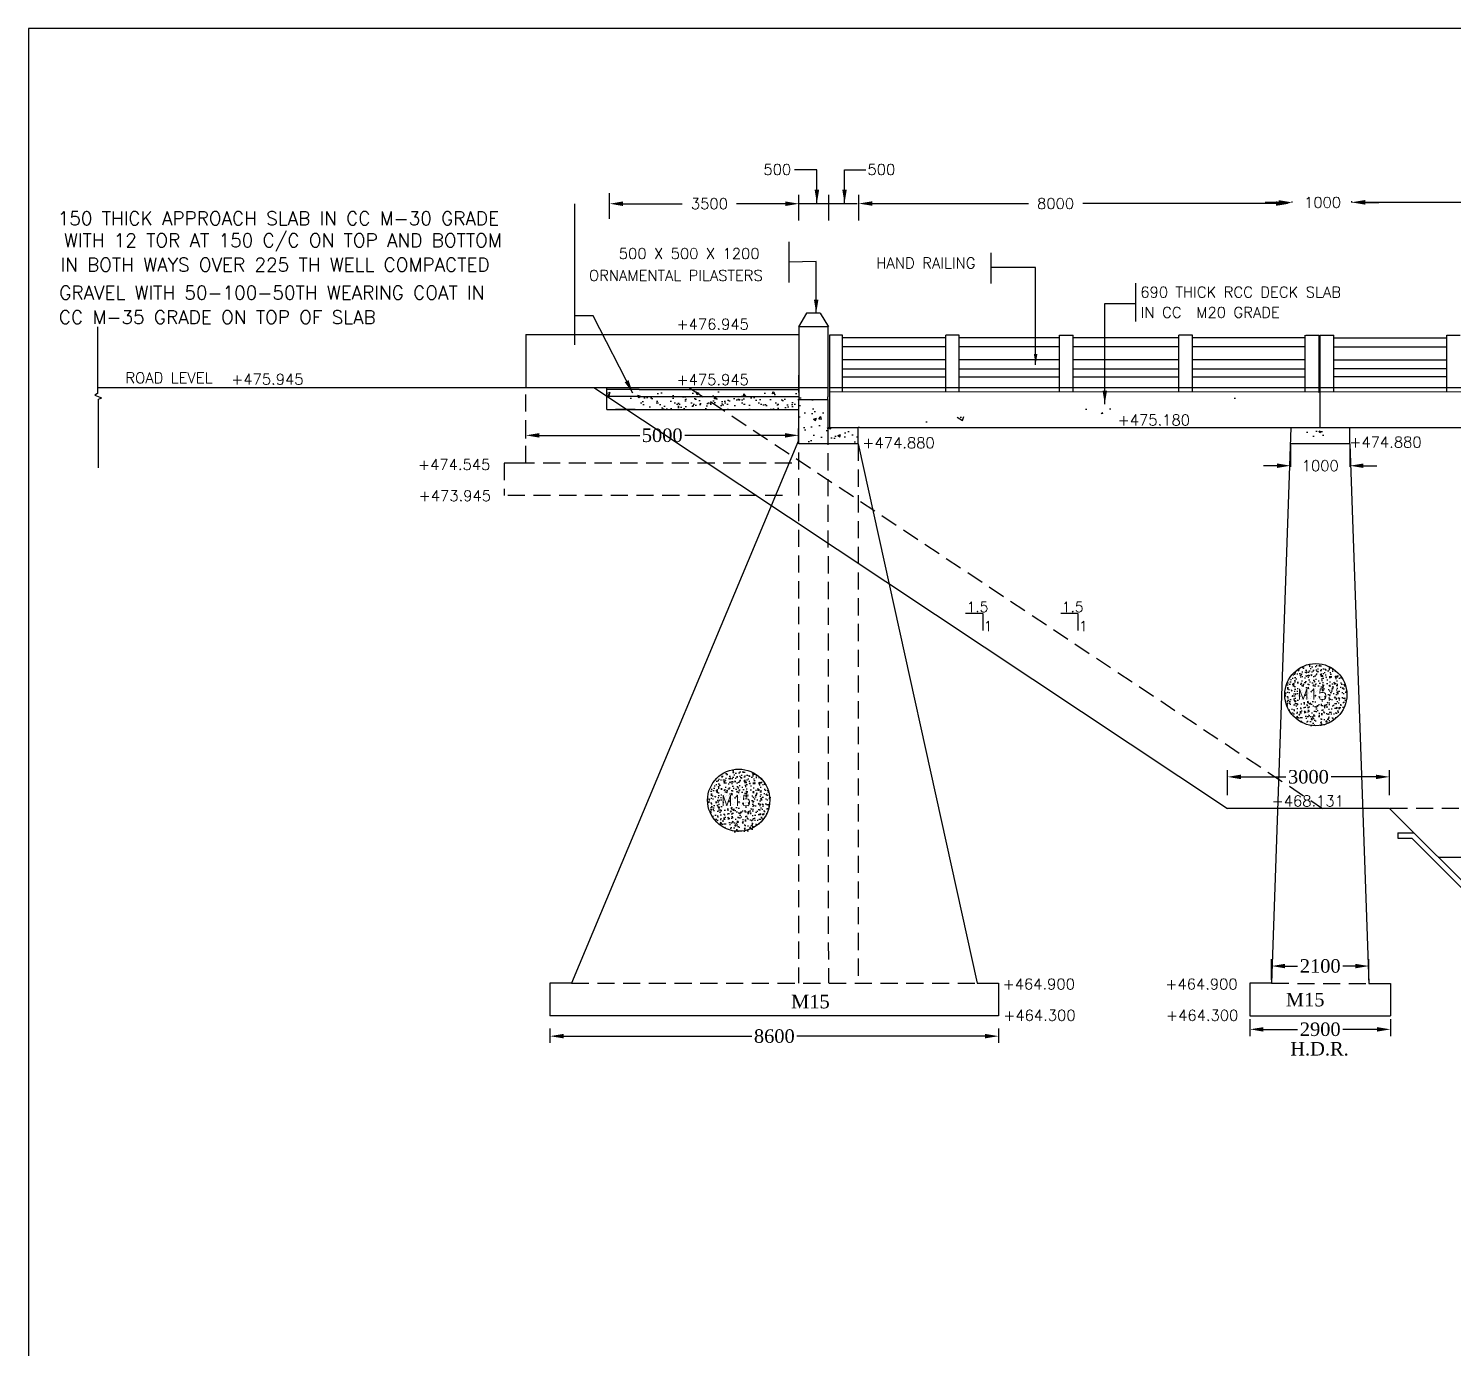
# Model space of a CAD drawing. Header units: millimetres. Extents: x -1426 to 1182, y 1277 to 1939.
# Drawn here: x -1425.5 to -1161.9, y 1627.5 to 1871.7 of the extents above; entities that cross this region are included whole.
import ezdxf

# ---------------------------------------------------------------- set-up
doc = ezdxf.new("R2010")
doc.units = ezdxf.units.MM
doc.linetypes.add('HIDDEN', pattern=[9.525, 6.35, -3.175])
doc.styles.add('ROMANS', font='romans')
doc.styles.get("Standard").update_dxf_attribs({"font": 'times.ttf'})
doc.styles.add('TIMES NEW ROMAN', font='times.ttf')
doc.dimstyles.new('ISO-25', dxfattribs={"dimtxt": 2.5, "dimasz": 2.5, "dimexe": 1.25, "dimexo": 0.625, "dimtad": 0, "dimtih": 1, "dimtoh": 1, "dimlfac": 100, "dimtxsty": 'TIMES NEW ROMAN', "dimcen": 2.5, "dimadec": 0, "dimazin": 0, "dimtfac": 1, "dimtmove": 0, "dimatfit": 3, "dimfxl": 1, "dimarcsym": 0})
doc.dimstyles.get("Standard").update_dxf_attribs({"dimtxt": 2, "dimasz": 2.5, "dimexe": 0.18, "dimexo": 0.18, "dimgap": 1.5, "dimtad": 0, "dimtih": 1, "dimtoh": 1, "dimdec": 0, "dimlfac": 100, "dimzin": 0, "dimdsep": 46, "dimtxsty": 'ROMANS', "dimcen": 0.09, "dimadec": 0, "dimazin": 0, "dimtfac": 1, "dimtdec": 0, "dimtofl": 0, "dimtmove": 1, "dimatfit": 1, "dimfxl": 1, "dimtolj": 1, "dimtzin": 0, "dimarcsym": 0})
doc.dimstyles.new('STANDARD$0', dxfattribs={"dimscale": 88.888889, "dimtxt": 0.02, "dimasz": 0.02, "dimexe": 0.1, "dimexo": 0.1, "dimgap": 0.09, "dimtad": 2, "dimtih": 1, "dimtoh": 1, "dimdec": 0, "dimzin": 1, "dimdsep": 46, "dimtxsty": 'Standard', "dimcen": 0.09, "dimadec": 0, "dimazin": 0, "dimtfac": 1, "dimtdec": 4, "dimtofl": 0, "dimtmove": 0, "dimatfit": 3, "dimfxl": 1, "dimtolj": 1, "dimtzin": 1, "dimarcsym": 0})

# ---------------------------------------------------------------- blocks, each defined once
blk = doc.blocks.new('*D78')
at = {"color": 0, "lineweight": -2, "transparency": 16777216}
for p, q in [((-1329.06, 1686.71), (-1329.06, 1684.06)), ((-1326.56, 1685.31), (-1291.7, 1685.31)), ((-1248.56, 1685.31), (-1283.42, 1685.31)), ((-1246.06, 1686.71), (-1246.06, 1684.06))]:
    blk.add_line(p, q, dxfattribs=at)
at = {"color": 0, "transparency": 16777216}
for points in [[(-1326.56, 1685.73), (-1326.56, 1684.9), (-1329.06, 1685.31)], [(-1248.56, 1685.73), (-1248.56, 1684.9), (-1246.06, 1685.31)]]:
    blk.add_solid(points, dxfattribs=at)
at = {"layer": 'Defpoints', "color": 0, "transparency": 16777216}
for p in [(-1329.06, 1687.33), (-1246.06, 1687.33), (-1246.06, 1685.31)]:
    blk.add_point(p, dxfattribs=at)
at = {"color": 0, "transparency": 16777216, "insert": (-1287.56, 1685.31), "char_height": 2.5, "attachment_point": 5, "style": 'TIMES NEW ROMAN'}
blk.add_mtext('8600', dxfattribs=at)
blk = doc.blocks.new('*D79')
at = {"color": 0, "lineweight": -2, "transparency": 16777216}
for p, q in [((-1271.94, 1839.49), (-1271.94, 1839.52)), ((-1269.44, 1839.34), (-1240.55, 1839.34)), ((-1194.73, 1839.34), (-1230.5, 1839.34)), ((-1192.23, 1839.49), (-1192.23, 1839.52))]:
    blk.add_line(p, q, dxfattribs=at)
at = {"color": 0, "transparency": 16777216}
for points in [[(-1269.44, 1839.76), (-1269.44, 1838.93), (-1271.94, 1839.34)], [(-1194.73, 1839.76), (-1194.73, 1838.93), (-1192.23, 1839.34)]]:
    blk.add_solid(points, dxfattribs=at)
at = {"layer": 'Defpoints', "color": 0, "transparency": 16777216}
for p in [(-1271.94, 1839.34), (-1271.94, 1839.31), (-1192.23, 1839.31)]:
    blk.add_point(p, dxfattribs=at)
at = {"color": 0, "transparency": 16777216, "insert": (-1235.53, 1839.34), "char_height": 2, "attachment_point": 5, "style": 'ROMANS'}
blk.add_mtext('\\A1;8000', dxfattribs=at)
blk = doc.blocks.new('*D80')
at = {"color": 0, "lineweight": -2, "transparency": 16777216}
for p, q in [((-1318.04, 1839.07), (-1318.04, 1839.49)), ((-1315.54, 1839.31), (-1304.59, 1839.31)), ((-1285.51, 1839.31), (-1294.54, 1839.31)), ((-1283.01, 1838.76), (-1283.01, 1839.49))]:
    blk.add_line(p, q, dxfattribs=at)
at = {"color": 0, "transparency": 16777216}
for points in [[(-1315.54, 1839.73), (-1315.54, 1838.89), (-1318.04, 1839.31)], [(-1285.51, 1839.73), (-1285.51, 1838.89), (-1283.01, 1839.31)]]:
    blk.add_solid(points, dxfattribs=at)
at = {"layer": 'Defpoints', "color": 0, "transparency": 16777216}
for p in [(-1318.04, 1839.31), (-1318.04, 1838.89), (-1283.01, 1838.58)]:
    blk.add_point(p, dxfattribs=at)
at = {"color": 0, "transparency": 16777216, "insert": (-1299.56, 1839.31), "char_height": 2, "attachment_point": 5, "style": 'ROMANS'}
blk.add_mtext('\\A1;3500', dxfattribs=at)
blk = doc.blocks.new('*D90')
at = {"color": 0, "lineweight": -2, "transparency": 16777216}
for p, q in [((-1194.28, 1839.55), (-1196.78, 1839.55)), ((-1191.78, 1839.52), (-1191.78, 1839.73)), ((-1180.71, 1839.52), (-1180.71, 1839.73)), ((-1178.21, 1839.55), (-1175.71, 1839.55))]:
    blk.add_line(p, q, dxfattribs=at)
at = {"color": 0, "transparency": 16777216}
for points in [[(-1194.28, 1839.97), (-1194.28, 1839.13), (-1191.78, 1839.55)], [(-1178.21, 1839.97), (-1178.21, 1839.13), (-1180.71, 1839.55)]]:
    blk.add_solid(points, dxfattribs=at)
at = {"layer": 'Defpoints', "color": 0, "transparency": 16777216}
for p in [(-1191.78, 1839.34), (-1180.71, 1839.55), (-1180.71, 1839.34)]:
    blk.add_point(p, dxfattribs=at)
at = {"color": 0, "transparency": 16777216, "insert": (-1186.14, 1839.55), "char_height": 2, "attachment_point": 5, "style": 'ROMANS'}
blk.add_mtext('\\A1;1000', dxfattribs=at)
blk = doc.blocks.new('*D91')
at = {"color": 0, "lineweight": -2, "transparency": 16777216}
for p, q in [((-1180.73, 1839.7), (-1180.73, 1839.76)), ((-1178.23, 1839.58), (-1147, 1839.58)), ((-1103.64, 1839.58), (-1136.95, 1839.58)), ((-1101.14, 1839.45), (-1101.14, 1839.4))]:
    blk.add_line(p, q, dxfattribs=at)
at = {"color": 0, "transparency": 16777216}
for points in [[(-1178.23, 1840), (-1178.23, 1839.17), (-1180.73, 1839.58)], [(-1103.64, 1840), (-1103.64, 1839.17), (-1101.14, 1839.58)]]:
    blk.add_solid(points, dxfattribs=at)
at = {"layer": 'Defpoints', "color": 0, "transparency": 16777216}
for p in [(-1180.73, 1839.58), (-1180.73, 1839.52), (-1101.14, 1839.63)]:
    blk.add_point(p, dxfattribs=at)
at = {"color": 0, "transparency": 16777216, "insert": (-1141.98, 1839.58), "char_height": 2, "attachment_point": 5, "style": 'ROMANS'}
blk.add_mtext('\\A1;8000', dxfattribs=at)
blk = doc.blocks.new('*D92')
at = {"color": 0, "lineweight": -2, "transparency": 16777216}
for p, q in [((-1192.07, 1794.73), (-1192.07, 1790.66)), ((-1181.07, 1794.7), (-1181.07, 1790.66)), ((-1194.57, 1790.84), (-1197.07, 1790.84)), ((-1178.57, 1790.84), (-1176.07, 1790.84))]:
    blk.add_line(p, q, dxfattribs=at)
at = {"color": 0, "transparency": 16777216}
for points in [[(-1194.57, 1791.26), (-1194.57, 1790.43), (-1192.07, 1790.84)], [(-1178.57, 1791.26), (-1178.57, 1790.43), (-1181.07, 1790.84)]]:
    blk.add_solid(points, dxfattribs=at)
at = {"layer": 'Defpoints', "color": 0, "transparency": 16777216}
for p in [(-1192.07, 1794.91), (-1181.07, 1794.88), (-1181.07, 1790.84)]:
    blk.add_point(p, dxfattribs=at)
at = {"color": 0, "transparency": 16777216, "insert": (-1186.57, 1790.84), "char_height": 2, "attachment_point": 5, "style": 'ROMANS'}
blk.add_mtext('\\A1;1000', dxfattribs=at)
blk = doc.blocks.new('*D93')
at = {"color": 0, "lineweight": -2, "transparency": 16777216}
for p, q in [((-1333.53, 1795.85), (-1333.53, 1797.71)), ((-1331.03, 1796.46), (-1312.46, 1796.46)), ((-1285.56, 1796.46), (-1304.13, 1796.46)), ((-1283.06, 1795.52), (-1283.06, 1797.71))]:
    blk.add_line(p, q, dxfattribs=at)
at = {"color": 0, "transparency": 16777216}
for points in [[(-1331.03, 1796.87), (-1331.03, 1796.04), (-1333.53, 1796.46)], [(-1285.56, 1796.87), (-1285.56, 1796.04), (-1283.06, 1796.46)]]:
    blk.add_solid(points, dxfattribs=at)
at = {"layer": 'Defpoints', "color": 0, "transparency": 16777216}
for p in [(-1283.06, 1796.46), (-1333.53, 1795.23), (-1283.06, 1794.9)]:
    blk.add_point(p, dxfattribs=at)
at = {"color": 0, "transparency": 16777216, "insert": (-1308.3, 1796.46), "char_height": 2.5, "attachment_point": 5, "style": 'TIMES NEW ROMAN'}
blk.add_mtext('5000', dxfattribs=at)
blk = doc.blocks.new('*D118')
at = {"color": 0, "lineweight": -2, "transparency": 16777216}
for p, q in [((-1203.75, 1729.9), (-1203.75, 1734.53)), ((-1201.25, 1733.28), (-1192.92, 1733.28)), ((-1176.25, 1733.28), (-1184.57, 1733.28)), ((-1173.75, 1729.9), (-1173.75, 1734.53))]:
    blk.add_line(p, q, dxfattribs=at)
at = {"color": 0, "transparency": 16777216}
for points in [[(-1201.25, 1733.69), (-1201.25, 1732.86), (-1203.75, 1733.28)], [(-1176.25, 1733.69), (-1176.25, 1732.86), (-1173.75, 1733.28)]]:
    blk.add_solid(points, dxfattribs=at)
at = {"layer": 'Defpoints', "color": 0, "transparency": 16777216}
for p in [(-1173.75, 1733.28), (-1203.75, 1729.28), (-1173.75, 1729.28)]:
    blk.add_point(p, dxfattribs=at)
at = {"color": 0, "transparency": 16777216, "insert": (-1188.75, 1733.28), "char_height": 2.5, "attachment_point": 5, "style": 'TIMES NEW ROMAN'}
blk.add_mtext('3000', dxfattribs=at)
blk = doc.blocks.new('*D121')
at = {"color": 0, "lineweight": -2, "transparency": 16777216}
for p, q in [((-1195.57, 1695.72), (-1195.57, 1699.53)), ((-1193.07, 1698.28), (-1190.78, 1698.28)), ((-1180.07, 1698.28), (-1182.36, 1698.28)), ((-1177.57, 1695.69), (-1177.57, 1699.53))]:
    blk.add_line(p, q, dxfattribs=at)
at = {"color": 0, "transparency": 16777216}
for points in [[(-1193.07, 1698.69), (-1193.07, 1697.86), (-1195.57, 1698.28)], [(-1180.07, 1698.69), (-1180.07, 1697.86), (-1177.57, 1698.28)]]:
    blk.add_solid(points, dxfattribs=at)
at = {"layer": 'Defpoints', "color": 0, "transparency": 16777216}
for p in [(-1177.57, 1698.28), (-1195.57, 1695.1), (-1177.57, 1695.06)]:
    blk.add_point(p, dxfattribs=at)
at = {"color": 0, "transparency": 16777216, "insert": (-1186.57, 1698.28), "char_height": 2.5, "attachment_point": 5, "style": 'TIMES NEW ROMAN'}
blk.add_mtext('2100', dxfattribs=at)
blk = doc.blocks.new('*D122')
at = {"color": 0, "lineweight": -2, "transparency": 16777216}
for p, q in [((-1199.57, 1688.47), (-1199.57, 1685.32)), ((-1173.57, 1688.47), (-1173.57, 1685.32)), ((-1197.07, 1686.57), (-1190.78, 1686.57)), ((-1176.07, 1686.57), (-1182.36, 1686.57))]:
    blk.add_line(p, q, dxfattribs=at)
at = {"color": 0, "transparency": 16777216}
for points in [[(-1197.07, 1686.98), (-1197.07, 1686.15), (-1199.57, 1686.57)], [(-1176.07, 1686.98), (-1176.07, 1686.15), (-1173.57, 1686.57)]]:
    blk.add_solid(points, dxfattribs=at)
at = {"layer": 'Defpoints', "color": 0, "transparency": 16777216}
for p in [(-1199.57, 1689.1), (-1173.57, 1689.1), (-1173.57, 1686.57)]:
    blk.add_point(p, dxfattribs=at)
at = {"color": 0, "transparency": 16777216, "insert": (-1186.57, 1686.57), "char_height": 2.5, "attachment_point": 5, "style": 'TIMES NEW ROMAN'}
blk.add_mtext('2900', dxfattribs=at)

msp = doc.modelspace()

# ---------------------------------------------------------------- hatches: boundary and pattern name
h = msp.add_hatch()
h.set_pattern_fill('AR-CONC', color=256, style=0)
h.set_pattern_definition([(50, (-1457.9163, 997.7805), (7.1726, -0.62752), [0.75, -8.25]), (355, (-1457.916, 997.7805), (-1.387513, 7.52192), [0.6, -6.6]), (100.4514, (-1457.3186, 997.728), (5.785094, 6.894395), [0.6374, -7.01142]), (46.1842, (-1457.916, 999.7805), (10.67241, -1.65519), [1.125, -12.375]), (96.6356, (-1457.027, 999.643), (9.34663, 9.74118), [0.9561, -10.51713]), (351.1842, (-1457.916, 999.78), (9.34662, 9.74119), [0.9, -9.9]), (21, (-1456.9163, 999.2805), (5.96907, -4.02619), [0.75, -8.25]), (326, (-1456.916, 999.2805), (2.43315, 7.2515), [0.6, -6.6]), (71.4514, (-1456.419, 998.945), (8.402226, 3.225305), [0.6374, -7.01142]), (37.5, (-1457.9163, 997.7805), (0.1215986, 3.3289385), [0, -6.52, 0, -6.7, 0, -6.625]), (7.5, (-1457.9163, 997.7805), (2.630695, 3.944117), [0, -3.82, 0, -6.37, 0, -2.525]), (327.5, (-1460.1463, 997.7805), (5.338224, -0.225549), [0, -2.5, 0, -7.8, 0, -10.35]), (317.5, (-1461.1463, 997.7805), (5.831862, 1.00105), [0, -3.25, 0, -5.18, 0, -7.35])])
h.paths.add_polyline_path([(-1313.94805, 1804.51727), (-1318.38414, 1804.51727), (-1318.38414, 1803.21137), (-1313.94805, 1803.21137)])
h = msp.add_hatch()
h.set_pattern_fill('AR-CONC', color=256, scale=0.75, style=0)
h.set_pattern_definition([(130, (-835.8687, 1383.003), (-5.37945, -0.47064), [0.5625, -6.1875]), (185, (-835.869, 1383.003), (1.040635, 5.64144), [0.45, -4.95]), (79.5486, (-836.317, 1382.9636), (-4.33882, 5.170797), [0.47805, -5.258566]), (133.8158, (-835.869, 1384.503), (-8.00431, -1.24139), [0.84375, -9.28125]), (83.3644, (-836.536, 1384.399), (-7.00997, 7.30588), [0.71708, -7.88785]), (188.8158, (-835.869, 1384.503), (-7.00996, 7.30589), [0.675, -7.425]), (159, (-836.6187, 1384.128), (-4.476803, -3.019642), [0.5625, -6.1875]), (214, (-836.619, 1384.128), (-1.824865, 5.438625), [0.45, -4.95]), (108.5486, (-836.992, 1383.876), (-6.30167, 2.41898), [0.47805, -5.258566]), (142.5, (-835.8687, 1383.0028), (-0.091199, 2.496704), [0, -4.89, 0, -5.025, 0, -4.96875]), (172.5, (-835.8687, 1383.0028), (-1.973022, 2.958088), [0, -2.865, 0, -4.7775, 0, -1.89375]), (212.5, (-834.1962, 1383.0028), (-4.003668, -0.1691615), [0, -1.875, 0, -5.85, 0, -7.7625]), (222.5, (-833.4462, 1383.0028), (-4.373896, 0.750787), [0, -2.4375, 0, -3.885, 0, -5.5125])])
h.paths.add_polyline_path([(-1294.06339, 1803.03158), (-1296.31339, 1804.53158), (-1282.06339, 1804.53158), (-1282.06339, 1803.03158)])
h.paths.add_polyline_path([(-1296.31339, 1804.53158), (-1294.06339, 1803.03158), (-1317.06339, 1803.03158), (-1317.06339, 1804.53158)])
h = msp.add_hatch()
h.set_pattern_fill('AR-SAND', color=256, style=0)
h.set_pattern_definition([(37.5, (-1641.5627, 1040.1612), (-0.0629934, 1.9268238), [0, -1.52, 0, -1.7, 0, -1.625]), (7.5, (-1641.5627, 1040.1612), (1.769777, 2.822146), [0, -0.82, 0, -1.37, 0, -0.525]), (327.5, (-1642.7927, 1040.1612), (3.114142, 0.005659), [0, -0.5, 0, -1.8, 0, -2.35]), (317.5, (-1642.7927, 1040.1612), (3.006127, 0.8776756), [0, -0.25, 0, -1.18, 0, -1.35])])
h.paths.add_polyline_path([(-1282.78507, 1801.23481), (-1282.77016, 1803.48481), (-1312.25939, 1803.48481), (-1312.25939, 1802.65212), (-1312.25939, 1801.23481)])
h = msp.add_hatch()
h.set_pattern_fill('AR-CONC', color=256, scale=0.1, style=0)
h.set_pattern_definition([(50, (0, 0), (18.21847, -1.59391), [1.905, -20.955]), (355, (0, 0), (-3.52428, 19.10566), [1.524, -16.764]), (100.451, (1.518, -0.133), (14.69425, 17.51167), [1.619, -17.809]), (46.1842, (0, 5.08), (27.1079, -4.20423), [2.8575, -31.4325]), (96.6356, (2.26, 4.73), (23.74042, 24.74256), [2.4285, -26.7135]), (351.184, (0, 5.08), (23.74046, 24.7425), [2.286, -25.146]), (21, (2.54, 3.81), (15.16149, -10.22655), [1.905, -20.955]), (326, (2.54, 3.81), (6.1802, 18.4188), [1.524, -16.764]), (71.4514, (3.803, 2.958), (21.34165, 8.19229), [1.619, -17.809]), (37.5, (0, 0), (0.30886, 8.455504), [0, -16.5608, 0, -17.018, 0, -16.8275]), (7.5, (0, 0), (6.681966, 10.018057), [0, -9.7028, 0, -16.1798, 0, -6.4135]), (327.5, (-5.664, 0), (13.55906, -0.572874), [0, -6.35, 0, -19.812, 0, -26.289]), (317.5, (-8.204, 0), (14.81292, 2.54265), [0, -8.255, 0, -13.1572, 0, -18.669])])
edge = h.paths.add_edge_path()
edge.add_line((-1141.22243, 1797.90797), (-1010.14677, 1797.90797))
edge.add_line((-1009.90452, 1797.90797), (-1004.60452, 1797.90797))
edge.add_line((-1004.60452, 1805.40883), (-1004.60452, 1797.90797))
edge.add_line((-1004.60452, 1805.24214), (-1095.56238, 1805.24214))
edge.add_line((-1095.56213, 1805.269), (-1141.22243, 1805.269))
edge.add_line((-1271.797, 1797.90797), (-1141.14476, 1797.90797))
edge.add_line((-1141.14476, 1805.28155), (-1186.68085, 1805.28155))
edge.add_line((-1277.36339, 1805.28158), (-1186.83454, 1805.28158))
edge.add_line((-1277.64828, 1797.90797), (-1272.06339, 1797.90797))
edge.add_line((-1271.797, 1797.90797), (-1272.06339, 1797.90797))
edge.add_line((-1277.36339, 1805.51457), (-1277.36339, 1797.90797))
h = msp.add_hatch()
h.set_pattern_fill('AR-CONC', color=256, scale=0.75, style=0)
h.set_pattern_definition([(50, (-1457.4312, 1043.577), (5.379451, -0.47064), [0.5625, -6.1875]), (355, (-1457.431, 1043.577), (-1.040635, 5.64144), [0.45, -4.95]), (100.4514, (-1456.983, 1043.538), (4.33882, 5.170797), [0.47805, -5.258566]), (46.1842, (-1457.431, 1045.077), (8.00431, -1.24139), [0.84375, -9.28125]), (96.6356, (-1456.764, 1044.9735), (7.00997, 7.305884), [0.71708, -7.88785]), (351.1842, (-1457.431, 1045.077), (7.009965, 7.30589), [0.675, -7.425]), (21, (-1456.6812, 1044.702), (4.476803, -3.019642), [0.5625, -6.1875]), (326, (-1456.681, 1044.702), (1.824865, 5.438625), [0.45, -4.95]), (71.4514, (-1456.308, 1044.4503), (6.30167, 2.41898), [0.47805, -5.258566]), (37.5, (-1457.4312, 1043.577), (0.091199, 2.496704), [0, -4.89, 0, -5.025, 0, -4.96875]), (7.5, (-1457.4312, 1043.577), (1.9730215, 2.958088), [0, -2.865, 0, -4.7775, 0, -1.89375]), (327.5, (-1459.1037, 1043.577), (4.0036683, -0.1691615), [0, -1.875, 0, -5.85, 0, -7.7625]), (317.5, (-1459.8537, 1043.577), (4.373896, 0.750787), [0, -2.4375, 0, -3.885, 0, -5.5125])])
edge = h.paths.add_edge_path()
edge.add_line((-1272.06339, 1794.89941), (-1277.64828, 1794.89941))
edge.add_line((-1272.06339, 1794.89941), (-1272.06339, 1797.90797))
edge.add_line((-1277.64828, 1797.90797), (-1272.06339, 1797.90797))
edge.add_line((-1277.64828, 1794.89941), (-1283.024, 1794.89941))
edge.add_line((-1283.024, 1794.90637), (-1283.024, 1803.11427))
edge.add_line((-1283.06784, 1803.11427), (-1277.64828, 1803.11427))
edge.add_line((-1277.64828, 1803.11427), (-1277.64828, 1797.90797))
h = msp.add_hatch()
h.set_pattern_fill('AR-CONC', color=256, scale=0.5, style=0)
h.set_pattern_definition([(130, (-988.5017, 1382.5982), (-3.5863, -0.31376), [0.375, -4.125]), (185, (-988.5017, 1382.598), (0.693757, 3.76096), [0.3, -3.3]), (79.5486, (-988.8005, 1382.572), (-2.892547, 3.447198), [0.3187, -3.50571]), (133.8158, (-988.5017, 1383.598), (-5.336205, -0.827595), [0.5625, -6.1875]), (83.3644, (-988.9464, 1383.529), (-4.673314, 4.87059), [0.47805, -5.258565]), (188.8158, (-988.5017, 1383.598), (-4.67331, 4.87059), [0.45, -4.95]), (159, (-989.0017, 1383.3482), (-2.984535, -2.013094), [0.375, -4.125]), (214, (-989.0017, 1383.348), (-1.216577, 3.62575), [0.3, -3.3]), (108.5486, (-989.2504, 1383.1804), (-4.201113, 1.612652), [0.3187, -3.50571]), (142.5, (-988.5017, 1382.5982), (-0.0607993, 1.6644693), [0, -3.26, 0, -3.35, 0, -3.3125]), (172.5, (-988.5017, 1382.5982), (-1.315348, 1.9720586), [0, -1.91, 0, -3.185, 0, -1.2625]), (212.5, (-987.3867, 1382.5982), (-2.669112, -0.1127744), [0, -1.25, 0, -3.9, 0, -5.175]), (222.5, (-986.8867, 1382.5982), (-2.915931, 0.500525), [0, -1.625, 0, -2.59, 0, -3.675])])
edge = h.paths.add_edge_path()
edge.add_ellipse((-1187.30671, 1796.82638), major_axis=(2.4728, 0), ratio=0.340411938, start_angle=0, end_angle=360, ccw=False)
h = msp.add_hatch()
h.set_pattern_fill('AR-CONC', color=256, scale=0.01, style=0)
h.set_pattern_definition([(50, (-1903.6949, -160.947), (1.8218467, -0.1593909), [0.1905, -2.0955]), (355, (-1903.6949, -160.947), (-0.3524283, 1.9105664), [0.1524, -1.6764]), (100.451, (-1903.543, -160.9602), (1.469425, 1.7511669), [0.1619, -1.7809]), (46.1842, (-1903.6949, -160.439), (2.7107904, -0.4204233), [0.28575, -3.14325]), (96.6356, (-1903.469, -160.474), (2.3740423, 2.4742556), [0.24285, -2.67135]), (351.184, (-1903.695, -160.439), (2.374046, 2.474251), [0.2286, -2.5146]), (21, (-1903.4409, -160.566), (1.5161488, -1.0226552), [0.1905, -2.0955]), (326, (-1903.4409, -160.566), (0.6180203, 1.8418797), [0.1524, -1.6764]), (71.4514, (-1903.3145, -160.6512), (2.1341649, 0.8192286), [0.1619, -1.7809]), (37.5, (-1903.6949, -160.94694), (0.03088603, 0.84555039), [0, -1.65608, 0, -1.7018, 0, -1.68275]), (7.5, (-1903.6949, -160.9469), (0.66819663, 1.00180575), [0, -0.97028, 0, -1.61798, 0, -0.64135]), (327.5, (-1904.2613, -160.94694), (1.35590595, -0.05728744), [0, -0.635, 0, -1.9812, 0, -2.6289]), (317.5, (-1904.5153, -160.9469), (1.4812918, 0.2542649), [0, -0.8255, 0, -1.31572, 0, -1.8669])])
h.paths.add_polyline_path([(-1181.63125, 1748.48583, 1), (-1193.13507, 1748.48583, 1)])
h.paths.add_polyline_path([(-1190.87998, 1747.06518), (-1184.45141, 1747.06518), (-1184.45141, 1750.06518), (-1190.87998, 1750.06518)], flags=24)
h = msp.add_hatch()
h.set_pattern_fill('AR-CONC', color=256, scale=0.01, style=0)
h.set_pattern_definition([(50, (-2010.3178, -180.6108), (1.8218467, -0.1593909), [0.1905, -2.0955]), (355, (-2010.3178, -180.6108), (-0.3524283, 1.9105664), [0.1524, -1.6764]), (100.451, (-2010.166, -180.6241), (1.469425, 1.7511669), [0.1619, -1.7809]), (46.1842, (-2010.3178, -180.1028), (2.7107904, -0.4204233), [0.28575, -3.14325]), (96.6356, (-2010.092, -180.1378), (2.3740423, 2.4742556), [0.24285, -2.67135]), (351.184, (-2010.3178, -180.1028), (2.374046, 2.474251), [0.2286, -2.5146]), (21, (-2010.0638, -180.2298), (1.5161488, -1.0226552), [0.1905, -2.0955]), (326, (-2010.0638, -180.2298), (0.6180203, 1.8418797), [0.1524, -1.6764]), (71.4514, (-2009.9375, -180.315), (2.1341649, 0.8192286), [0.1619, -1.7809]), (37.5, (-2010.3178, -180.6108), (0.03088603, 0.84555039), [0, -1.65608, 0, -1.7018, 0, -1.68275]), (7.5, (-2010.3178, -180.6108), (0.66819663, 1.00180575), [0, -0.97028, 0, -1.61798, 0, -0.64135]), (327.5, (-2010.88424, -180.6108), (1.35590595, -0.05728744), [0, -0.635, 0, -1.9812, 0, -2.6289]), (317.5, (-2011.1382, -180.6108), (1.4812918, 0.2542649), [0, -0.8255, 0, -1.31572, 0, -1.8669])])
h.paths.add_polyline_path([(-1288.25419, 1728.82196, 1), (-1299.75801, 1728.82196, 1)])
h.paths.add_polyline_path([(-1297.50292, 1727.4013), (-1291.07435, 1727.4013), (-1291.07435, 1730.4013), (-1297.50292, 1730.4013)], flags=24)

# ---------------------------------------------------------------- linework, layer by layer
for p, q in [((-289.73557, 1871.72662), (-1425.53329, 1871.72662)), ((-1425.53329, 1871.72662), (-1425.53329, 1276.72662)), ((-1318.03867, 1836.52423), (-1318.03867, 1841.25526)), ((-1283.00894, 1836.21494), (-1283.00894, 1840.94598)), ((-1277.47347, 1836.21494), (-1277.47347, 1840.9663)), ((-1271.94055, 1836.21494), (-1271.94055, 1840.9663)), ((-1324.54021, 1839.25985), (-1324.54021, 1813.23565)), ((-1283.00894, 1839.38045), (-1272.25005, 1839.38045)), ((-1284.87442, 1832.26096), (-1284.87442, 1824.73278)), ((-1247.49201, 1830.20303), (-1247.49201, 1824.53025)), ((-1220.71551, 1824.6395), (-1220.71551, 1817.51199)), ((-1281.58016, 1819.05914), (-1283.08016, 1816.53158)), ((-1279.06339, 1819.05914), (-1281.58016, 1819.05914)), ((-1279.06339, 1819.05914), (-1277.56339, 1816.53158)), ((-1412.78755, 1816.51577), (-1412.78755, 1804.19838)), ((-1277.56339, 1816.53158), (-1283.06941, 1816.53158)), ((-1283.03867, 1816.53158), (-1283.03867, 1803.11427)), ((-1277.64386, 1816.51646), (-1277.64386, 1804.23593)), ((-1333.53042, 1815.13834), (-1283.03867, 1815.13834)), ((-1333.53042, 1815.13834), (-1333.53042, 1805.32871)), ((-1274.96339, 1814.98158), (-1277.36339, 1814.98158)), ((-1277.36339, 1814.98158), (-1277.36339, 1805.88254)), ((-1274.96339, 1804.53158), (-1274.96339, 1814.98158)), ((-1255.83554, 1814.47079), (-1274.96339, 1814.47079)), ((-1253.33554, 1814.98158), (-1255.83554, 1814.98158)), ((-1255.83554, 1804.53158), (-1255.83554, 1814.98158)), ((-1253.33554, 1804.53158), (-1253.33554, 1814.98158)), ((-1234.79021, 1814.47079), (-1253.33554, 1814.47079)), ((-1234.79021, 1814.98158), (-1232.29021, 1814.98158)), ((-1234.79021, 1804.53158), (-1234.79021, 1814.98158)), ((-1232.29021, 1804.53158), (-1232.29021, 1814.98158)), ((-1212.72671, 1814.47079), (-1232.29021, 1814.47079)), ((-1210.22671, 1814.98158), (-1212.72671, 1814.98158)), ((-1212.72671, 1804.53158), (-1212.72671, 1814.98158)), ((-1210.22671, 1804.53158), (-1210.22671, 1814.98158)), ((-1189.33454, 1814.47079), (-1210.22671, 1814.47079)), ((-1189.33454, 1804.53158), (-1189.33454, 1814.98158)), ((-1189.24885, 1814.98207), (-1186.74885, 1814.98207)), ((-1186.76653, 1804.53204), (-1186.76653, 1814.98204)), ((-1186.56653, 1797.9083), (-1186.56653, 1814.97124)), ((-1186.56653, 1804.52124), (-1186.56653, 1814.97124)), ((-1186.55622, 1814.98155), (-1184.05622, 1814.98155)), ((-1184.05622, 1804.53155), (-1184.05622, 1814.98155)), ((-1184.05622, 1814.47076), (-1163.16405, 1814.47076)), ((-1163.16405, 1814.98155), (-1160.66405, 1814.98155)), ((-1163.16405, 1804.53155), (-1163.16405, 1814.98155)), ((-1255.83554, 1812.82079), (-1274.96339, 1812.82079)), ((-1234.79021, 1812.82079), (-1253.33554, 1812.82079)), ((-1212.72671, 1812.82079), (-1232.29021, 1812.82079)), ((-1189.33454, 1812.82079), (-1210.22671, 1812.82079)), ((-1184.05622, 1812.82076), (-1163.16405, 1812.82076)), ((-1255.83554, 1810.42079), (-1274.96339, 1810.42079)), ((-1274.96339, 1808.77079), (-1255.83554, 1808.77079)), ((-1234.79021, 1810.42079), (-1253.33554, 1810.42079)), ((-1253.33554, 1808.77079), (-1234.79021, 1808.77079)), ((-1212.72671, 1810.42079), (-1232.29021, 1810.42079)), ((-1232.29021, 1808.77079), (-1212.72671, 1808.77079)), ((-1189.33454, 1810.42079), (-1210.22671, 1810.42079)), ((-1210.22671, 1808.77079), (-1189.33454, 1808.77079)), ((-1184.05622, 1810.42076), (-1163.16405, 1810.42076)), ((-1163.16405, 1808.77076), (-1184.05622, 1808.77076)), ((-1277.36339, 1805.88254), (-1277.36339, 1805.51457)), ((-1274.96339, 1807.27079), (-1255.83554, 1807.27079)), ((-1253.33554, 1807.27079), (-1234.79021, 1807.27079)), ((-1232.29021, 1807.27079), (-1212.72671, 1807.27079)), ((-1210.22671, 1807.27079), (-1189.33454, 1807.27079)), ((-1163.16405, 1807.27076), (-1184.05622, 1807.27076)), ((-1412.78755, 1804.19838), (-1413.27174, 1803.90552)), ((-1413.27174, 1803.90552), (-1412.02934, 1803.41777)), ((-1412.78755, 1805.32871), (-1277.64386, 1805.32871)), ((-1412.02934, 1803.3321), (-1412.61487, 1803.08573)), ((-1412.61487, 1803.17141), (-1412.61487, 1790.42866)), ((-1320.95845, 1805.32871), (-1203.74845, 1727.44589)), ((-1318.53042, 1801.27068), (-1318.53042, 1805.32871)), ((-1312.56339, 1804.95423), (-1318.53042, 1804.95423)), ((-1312.56339, 1803.63807), (-1318.53042, 1803.63807)), ((-1312.56339, 1804.95423), (-1283.03867, 1804.95423)), ((-1312.56339, 1803.63807), (-1283.03867, 1803.63807)), ((-1277.64828, 1804.3416), (-1277.64828, 1803.61121)), ((-1277.64828, 1803.11427), (-1277.64828, 1803.61121)), ((-1277.36339, 1805.51457), (-1277.36339, 1797.90797)), ((-1186.96653, 1804.52124), (-1186.76653, 1804.52124)), ((-1186.88085, 1804.53155), (-1186.76653, 1804.52124)), ((-1186.65222, 1804.53155), (-1186.76653, 1804.52124)), ((-1186.56653, 1804.52124), (-1186.76653, 1804.52124)), ((-1318.53042, 1801.27068), (-1282.97181, 1801.27068)), ((-1313.27363, 1801.27068), (-1316.95704, 1801.27068)), ((-1283.06784, 1803.11427), (-1277.64828, 1803.11427)), ((-1283.024, 1794.90637), (-1283.024, 1803.11427)), ((-1277.64828, 1803.11427), (-1277.64828, 1797.90797)), ((-1277.64828, 1797.90797), (-1272.06339, 1797.90797)), ((-1271.797, 1797.90797), (-1272.06339, 1797.90797)), ((-1272.06339, 1794.89941), (-1272.06339, 1797.90797)), ((-1271.797, 1797.90797), (-1101.09829, 1797.90797)), ((-1192.00775, 1797.90797), (-1195.56653, 1695.09941)), ((-1283.06339, 1795.52441), (-1325.06339, 1695.09941)), ((-1181.06653, 1794.88321), (-1181.06653, 1797.8644)), ((-1277.64828, 1794.89941), (-1283.024, 1794.89941)), ((-1272.06339, 1794.89941), (-1277.64828, 1794.89941)), ((-1272.06339, 1794.89941), (-1250.06339, 1695.09941)), ((-1271.74842, 1793.34979), (-1271.74842, 1793.34979)), ((-1181.06653, 1794.91333), (-1192.06653, 1794.91333)), ((-1181.06653, 1794.91333), (-1177.56623, 1695.06008)), ((-1333.53042, 1791.32871), (-1337.53042, 1791.32871)), ((-1173.74845, 1727.44589), (-1203.74845, 1727.44589)), ((-1173.74845, 1727.44589), (-1117.73868, 1671.44589)), ((-1172.21413, 1722.91237), (-1172.21413, 1721.91237)), ((-1169.62829, 1721.91237), (-1118.15284, 1670.44589)), ((-1164.74688, 1718.44589), (-1050.13868, 1718.44589)), ((-1325.06339, 1695.09941), (-1329.06339, 1695.09941)), ((-1329.06339, 1695.09941), (-1329.06339, 1689.09941)), ((-1250.06339, 1695.09941), (-1246.06339, 1695.09941)), ((-1246.06339, 1695.09941), (-1246.06339, 1689.09941)), ((-1199.56653, 1695.08968), (-1199.56653, 1689.09941)), ((-1195.56653, 1695.08968), (-1199.56653, 1695.08968)), ((-1177.56622, 1695.05994), (-1173.56653, 1695.05994)), ((-1173.56653, 1695.05994), (-1173.56653, 1689.09941)), ((-1246.06339, 1689.09941), (-1329.06339, 1689.09941)), ((-1246.06339, 1689.09941), (-1329.06339, 1689.09941)), ((-1199.56653, 1689.09941), (-1173.56653, 1689.09941))]:
    msp.add_line(p, q)
at = {"linetype": 'HIDDEN', "ltscale": 0.5}
for p, q in [((-1283.06339, 1807.57548), (-1283.06339, 1695.09941)), ((-1333.53042, 1791.32871), (-1333.53042, 1805.32871)), ((-1303.34868, 1805.32871), (-1186.13868, 1727.44589)), ((-1277.64828, 1797.90797), (-1277.56339, 1695.09941)), ((-1272.06339, 1794.89941), (-1272.06339, 1695.09941)), ((-1337.53042, 1791.32871), (-1337.53042, 1785.32871)), ((-1284.30273, 1791.32871), (-1333.53042, 1791.32871)), ((-1286.07504, 1785.32871), (-1337.53042, 1785.32871)), ((-1249.01554, 1763.5014), (-1253.59423, 1763.53705)), ((-1249.01554, 1763.5014), (-1249.01554, 1758.90253)), ((-1231.40577, 1763.5014), (-1235.98446, 1763.53705)), ((-1231.40577, 1763.5014), (-1231.40577, 1758.90253)), ((-1156.13868, 1727.44589), (-1186.13868, 1727.44589)), ((-1172.21413, 1722.91237), (-1169.21413, 1722.91237)), ((-1172.21413, 1721.91237), (-1169.62829, 1721.91237)), ((-1325.06339, 1695.09941), (-1250.06339, 1695.09941)), ((-1195.56653, 1695.08968), (-1177.56623, 1695.06008))]:
    msp.add_line(p, q, dxfattribs=at)
at = {"flags": 128}
for points in [[(-1277.36339, 1805.28158, 0.2, 0.2, 0), (-1095.82845, 1805.28158, 0.2, 0.2, 0)], [(-1141.02014, 1805.28155, 0.2, 0.2, 0), (-1186.55622, 1805.28155, 0.2, 0.2, 0)]]:
    msp.add_lwpolyline(points, format="xyseb", dxfattribs=at)
at = {"const_width": 0.2, "flags": 128}
for points in [[(-1277.36339, 1804.53158), (-1095.82845, 1804.53158)], [(-1141.02014, 1804.53155), (-1186.55622, 1804.53155)]]:
    msp.add_lwpolyline(points, dxfattribs=at)
for centre in [(-1187.38316, 1748.48583), (-1294.15076, 1728.95991)]:
    msp.add_circle(centre, 5.75191)

# ---------------------------------------------------------------- texts
at = {"style": 'ROMANS'}
for s, height, p in [('500', 2, (-1289.58225, 1844.6486)), ('500', 2, (-1270.32584, 1844.6486)), ('150 THICK APPROACH SLAB IN CC M-30 GRADE', 2.5, (-1420.12856, 1835.34746)), ('WITH 12 TOR AT 150 C/C ON TOP AND BOTTOM', 2.5, (-1418.98497, 1831.29984)), ('500 X 500 X 1200', 2, (-1316.3374, 1829.08701)), ('IN BOTH WAYS OVER 225 TH WELL COMPACTED', 2.5, (-1419.62792, 1826.78284)), ('ORNAMENTAL PILASTERS', 2, (-1321.84754, 1825.03939)), ('HAND RAILING ', 2, (-1268.69398, 1827.33369)), ('GRAVEL WITH 50-100-50TH WEARING COAT IN', 2.5, (-1419.84266, 1821.59144)), ('690 THICK RCC DECK SLAB ', 2, (-1219.85584, 1821.95663)), ('CC M-35 GRADE ON TOP OF SLAB', 2.5, (-1419.91383, 1817.07443)), ('IN CC  M20 GRADE', 2, (-1219.76764, 1818.20358)), ('+476.945', 2, (-1305.64249, 1816.01853)), (' ROAD LEVEL', 2, (-1408.9852, 1806.09701)), ('+475.945', 2, (-1388.02688, 1805.84168)), ('+475.945', 2, (-1305.64249, 1805.76835)), ('+475.180', 2, (-1224.02925, 1798.2888)), ('+474.880', 2, (-1271.25667, 1794.07969)), ('+474.880', 2, (-1181.17955, 1794.20218)), ('+474.545', 2, (-1353.46661, 1790.05439)), ('+473.945', 2, (-1353.34095, 1784.28139)), ('M15 ', 2, (-1190.76093, 1747.56518)), ('M15 ', 2, (-1297.38387, 1727.9013)), ('+468.131', 2, (-1195.55044, 1727.81187)), ('+464.900', 2, (-1245.31768, 1693.94078)), ('+464.900', 2, (-1215.21321, 1693.94078)), ('+464.300', 2, (-1245.19201, 1688.16778)), ('+464.300', 2, (-1215.08755, 1688.16778))]:
    msp.add_text(s, height=height, dxfattribs=at).set_placement(p)
at = {"linetype": 'HIDDEN', "ltscale": 0.5, "style": 'ROMANS'}
for s, p in [('1.5', (-1251.98132, 1763.77114)), ('1.5', (-1234.37155, 1763.77114)), ('1', (-1248.80983, 1760.20907)), ('1', (-1231.20006, 1760.20907))]:
    msp.add_text(s, height=1.875, dxfattribs=at).set_placement(p)
msp.add_text('H.D.R.', height=2.5).set_placement((-1192.10458, 1681.72886))
at = {"char_height": 2.5, "width": 200, "attachment_point": 1}
for insert in [(-1285.38595, 1692.95661), (-1193.86413, 1693.31879)]:
    msp.add_mtext(' M15', dxfattribs=dict(at, insert=insert))

# ---------------------------------------------------------------- dimensions: what is measured, and where the dimension line sits
for base, p1, p2, text, picture, middle in [((-1318.03867, 1839.31131), (-1283.00894, 1838.58046), (-1318.03867, 1838.88975), '3500', '*D80', (-1299.56205, 1839.31131)), ((-1271.94055, 1839.34419), (-1192.22992, 1839.30836), (-1271.94055, 1839.30836), '8000', '*D79', (-1235.52536, 1839.34419)), ((-1180.71197, 1839.54922), (-1191.77873, 1839.33844), (-1180.71197, 1839.33844), '1000', '*D90', (-1186.13907, 1839.54922)), ((-1180.72966, 1839.58492), (-1101.14277, 1839.62528), (-1180.72966, 1839.51841), '8000', '*D91', (-1141.97769, 1839.58492))]:
    dim = msp.add_linear_dim(base=base, p1=p1, p2=p2, text=text, dimstyle='Standard')
    dim.commit()
    dim.dimension.update_dxf_attribs({"geometry": picture, "text_midpoint": middle, "dimtype": 160})
for base, p1, p2, text, picture, middle in [((-1283.06339, 1796.45632), (-1333.53042, 1795.22551), (-1283.06339, 1794.89941), '5000', '*D93', (-1308.2969, 1796.45632)), ((-1177.56653, 1698.27738), (-1195.56653, 1695.09941), (-1177.56653, 1695.06008), '2100', '*D121', (-1186.56653, 1698.27738)), ((-1246.06339, 1685.31468), (-1329.06339, 1687.33155), (-1246.06339, 1687.33155), '8600', '*D78', (-1287.56339, 1685.31468)), ((-1173.56653, 1686.56617), (-1199.56653, 1689.09941), (-1173.56653, 1689.09941), '2900', '*D122', (-1186.56653, 1686.56617))]:
    dim = msp.add_linear_dim(base=base, p1=p1, p2=p2, text=text, dimstyle='ISO-25')
    dim.commit()
    dim.dimension.update_dxf_attribs({"geometry": picture, "text_midpoint": middle})
dim = msp.add_linear_dim(base=(-1181.06653, 1790.84442), p1=(-1192.06653, 1794.91333), p2=(-1181.06653, 1794.88321), text='1000', dimstyle='STANDARD$0', override={"dimscale": 1, "dimtxt": 2, "dimasz": 2.5, "dimexe": 0.18, "dimexo": 0.18, "dimgap": 1.5, "dimtad": 0, "dimlfac": 100, "dimzin": 0, "dimtxsty": 'ROMANS', "dimtdec": 0, "dimtmove": 1, "dimatfit": 1, "dimtzin": 0})
dim.commit()
dim.dimension.update_dxf_attribs({"geometry": '*D92', "text_midpoint": (-1186.56653, 1790.84442)})
dim = msp.add_linear_dim(base=(-1173.74845, 1733.27743), p1=(-1203.74845, 1729.27779), p2=(-1173.74845, 1729.27779), dimstyle='ISO-25')
dim.commit()
dim.dimension.update_dxf_attribs({"geometry": '*D118', "text_midpoint": (-1188.74845, 1733.27743)})

# ---------------------------------------------------------------- leaders
for points, dimstyle, override in [([(-1279.68483, 1839.38045), (-1279.68483, 1845.60226), (-1283.84517, 1845.60226)], 'Standard', {"dimgap": 1.5, "dimtad": 0}), ([(-1274.57356, 1839.38045), (-1274.57356, 1845.60226), (-1270.65096, 1845.60226)], 'Standard', {"dimgap": 1.5, "dimtad": 0}), ([(-1279.81339, 1819.05914), (-1279.81339, 1828.59526), (-1284.87442, 1828.49687)], 'Standard', {"dimgap": 1.5, "dimtad": 0}), ([(-1239.22118, 1809.52127), (-1239.22118, 1827.51163), (-1247.32316, 1827.51163)], 'Standard', {"dimasz": 2}), ([(-1226.42663, 1802.23879), (-1226.42663, 1820.87617), (-1220.71551, 1820.87617)], 'Standard', {"dimgap": 1.5, "dimtad": 0}), ([(-1313.74151, 1804.25774), (-1321.06399, 1818.57954), (-1324.54021, 1818.57954)], 'ISO-25', {"dimgap": 0.625, "dimtad": 0})]:
    msp.add_leader(points, dimstyle=dimstyle, override=override)

doc.saveas('drawing.dxf')
